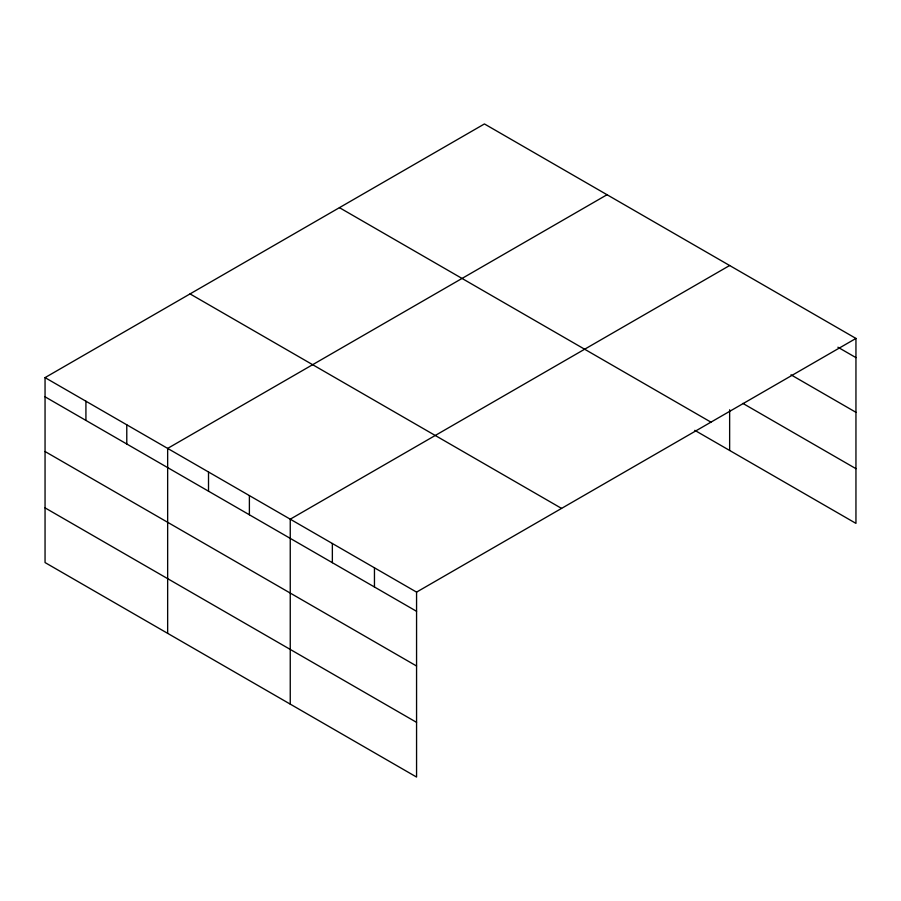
<?xml version="1.0" encoding="UTF-8"?>
<svg xmlns="http://www.w3.org/2000/svg" width="901" height="901" viewBox="0 0 901 901"><rect width="100%" height="100%" fill="white"/><g stroke="black" fill="none" stroke-linecap="round" stroke-linejoin="round"><path stroke-width="1.35" d="M45.05 377.62L416.566 592.115L416.566 777.056L45.05 562.562L45.05 377.62L484.434 123.944L855.95 338.438L855.95 523.38L694.784 430.329M607.037 194.729L167.654 448.405L167.654 633.347M729.641 265.513L290.246 519.19L290.246 704.132M416.566 592.115L855.95 338.438M837.907 347.212L855.95 357.629M790.988 374.816L855.95 412.32M742.863 403.389L855.95 468.678M339.44 207.658L710.957 422.152M190.043 293.906L561.56 508.401M45.05 396.812L416.566 611.306M45.05 451.514L416.566 666.008M45.05 507.871L416.566 722.354M729.641 409.775L729.641 450.455M374.456 567.81L374.456 587.002M332.356 543.494L332.356 562.686M249.386 495.595L249.386 514.786M208.514 472L208.514 491.191M126.782 424.81L126.782 444.002M85.922 401.215L85.922 420.407"/></g></svg>
